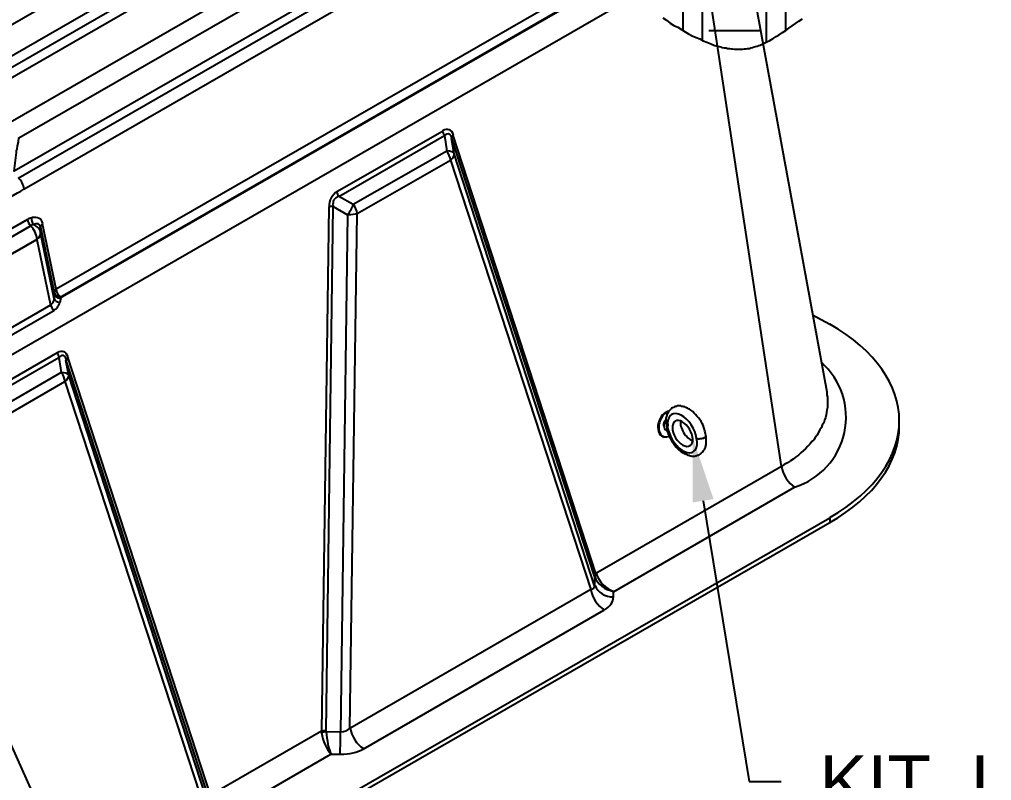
# Model space of a CAD drawing. Header units: feet. Extents: x -208 to 2089, y -974 to 342.
# Drawn here: x 833.36 to 871.26, y -572.62 to -542.94 of the extents above; entities that cross this region are included whole.
import ezdxf
from ezdxf import colors
from ezdxf.entities.mleader import LeaderData, LeaderLine
from ezdxf.math import Vec2, Vec3

# ---------------------------------------------------------------- set-up
doc = ezdxf.new("R2010")
doc.units = ezdxf.units.FT
doc.header["$MEASUREMENT"] = 0
for name, color, linetype in [('EQUIPMENT', 6, 'Continuous'), ('PDF_THIN', 7, 'Continuous'), ('TEXT', 1, 'Continuous')]:
    doc.layers.add(name, color=color, linetype=linetype)
doc.styles.add('NEI-A', font='arial.ttf', dxfattribs={"height": 0.1})

msp = doc.modelspace()

# ---------------------------------------------------------------- linework, layer by layer
at = {"layer": 'EQUIPMENT'}
for points in [[(855.20177, -530.39134), (802.37412, -560.81392)], [(803.0697, -562.46135), (855.93396, -532.02047)], [(857.94749, -532.58792), (832.99805, -546.95719)], [(859.08239, -534.23535), (859.00917, -534.30857), (858.93595, -534.36348), (858.82612, -534.4184), (858.7346, -534.49162), (858.62477, -534.56484), (858.51494, -534.61975), (833.30923, -549.13546)], [(804.16799, -566.4701), (804.25951, -566.41519), (804.31443, -566.37858), (804.36934, -566.36027), (804.589, -566.23214), (804.79035, -566.10401), (830.01436, -551.5883), (830.12419, -551.51508), (830.25233, -551.46017), (833.29092, -549.70291), (833.41906, -549.62969), (833.52889, -549.55647), (858.7529, -535.04076), (858.95425, -534.91263), (859.17391, -534.8028), (859.22883, -534.76619), (859.26543, -534.72958), (859.32035, -534.71128), (859.35696, -534.67467)], [(859.17391, -534.8028), (859.44848, -539.26917), (834.79192, -553.45539), (834.26108, -550.91102)], [(861.35218, -538.39054), (864.8484, -557.46414), (864.8484, -557.57397), (864.8667, -557.66549), (864.8667, -557.77532), (864.8667, -557.86685), (864.8667, -557.97668), (864.8667, -558.0682), (864.8484, -558.17803), (864.83009, -558.26955), (864.81179, -558.36108), (864.79348, -558.47091), (864.75687, -558.56243), (864.72027, -558.67226), (864.66535, -558.76378), (864.62874, -558.85531), (864.57383, -558.94683), (864.51891, -559.03835), (864.464, -559.14818), (864.39078, -559.23971), (864.33586, -559.33123), (864.26265, -559.40445), (864.18943, -559.49597), (864.0979, -559.5875), (864.00638, -559.67902), (863.93316, -559.75224), (863.82333, -559.84377), (863.73181, -559.93529), (863.62198, -560.00851), (863.53045, -560.08173), (863.42062, -560.15495), (863.3108, -560.22817), (863.18266, -560.30139), (863.07283, -560.37461), (855.84244, -564.5481), (850.27778, -547.46972)], [(805.22967, -572.03476), (860.05254, -540.45898)], [(863.07283, -560.37461), (860.05254, -540.45898)], [(849.85677, -547.30498), (845.73819, -549.6663)], [(855.78752, -564.69454), (855.78752, -565.02402), (850.31439, -548.18361), (850.20456, -547.57955), (855.76922, -564.65793)], [(845.42701, -550.25205), (845.13413, -570.69851), (840.8142, -573.18797), (835.24954, -556.10959)], [(830.10589, -553.1259), (833.78515, -551.00255), (830.1425, -553.1259)], [(834.04142, -551.51508), (830.32555, -553.65674), (829.95945, -556.75025), (830.32555, -553.65674), (834.04142, -551.51508), (834.57226, -554.07775), (829.95945, -556.75025), (829.94115, -556.75025), (829.92284, -556.76856), (829.90454, -556.76856), (829.86793, -556.78686), (829.83132, -556.78686), (829.79471, -556.80517), (829.73979, -556.80517), (829.70318, -556.80517), (829.64827, -556.78686), (829.59335, -556.78686), (829.95945, -553.82149), (829.26387, -553.45539)], [(864.28095, -554.46215), (864.95823, -554.82825)], [(834.82853, -555.94484), (830.70995, -558.32447)], [(840.75928, -573.35271), (840.77759, -573.68219), (835.28615, -556.82347), (835.17632, -556.23772), (840.74098, -573.3161)], [(858.56985, -558.61734), (858.56985, -558.63565), (858.58816, -558.65395), (858.58816, -558.67226), (858.60646, -558.69056), (858.62477, -558.70887), (858.64307, -558.70887), (858.62477, -558.87361), (858.69799, -559.05666), (858.66138, -559.05666), (858.64307, -559.03835)], [(867.66734, -558.80039), (867.66734, -558.59904)], [(858.44172, -559.2214), (858.47833, -559.23971)], [(860.12576, -559.16649), (860.12576, -559.18479), (860.12576, -559.2031), (860.10746, -559.2031), (860.10746, -559.2214), (860.08915, -559.23971), (860.07085, -559.25801), (860.05254, -559.25801), (860.03424, -559.27632), (859.99763, -559.27632), (859.96102, -559.29462), (859.9061, -559.29462), (859.86949, -559.31293), (859.83288, -559.31293), (859.81458, -559.29462), (859.79627, -559.29462), (859.77797, -559.29462), (859.75966, -559.29462)], [(860.12576, -559.16649), (860.12576, -559.16649)], [(846.76326, -571.39409), (856.15362, -565.97587)]]:
    msp.add_lwpolyline(points, dxfattribs=at)
for points in [[(802.90496, -562.16848), (802.90496, -561.71086), (855.73261, -531.28828), (855.76922, -531.72759)], [(833.25431, -548.12869), (833.25431, -548.05547), (833.27262, -548.00056), (833.29092, -547.87243), (833.32753, -547.72599), (833.32753, -547.67107), (833.34584, -547.59785), (833.34584, -547.56125), (858.31359, -533.19198), (858.3685, -534.34518), (833.16279, -548.86089)], [(845.81141, -549.84935), (849.92999, -547.46972), (850.02151, -548.07378), (846.37886, -550.16053)], [(850.16795, -548.42157), (855.64108, -565.17046), (846.25072, -570.58868), (846.52529, -550.50832)], [(830.78317, -558.48921), (834.90175, -556.12789), (834.99327, -556.71365), (831.35061, -558.8187)], [(835.13971, -557.06144), (840.61284, -573.82863), (831.22248, -579.24685), (831.49705, -559.16649)], [(858.56985, -558.63565), (858.56985, -558.67226), (858.56985, -558.69056), (858.58816, -558.74548), (858.58816, -558.80039), (858.60646, -558.837), (858.60646, -558.85531), (858.60646, -558.87361), (858.60646, -558.89192), (858.60646, -558.91022), (858.60646, -558.92853), (858.60646, -558.94683), (858.60646, -558.96514), (858.64307, -559.03835), (858.66138, -559.11157), (858.69799, -559.18479), (858.7346, -559.25801), (858.77121, -559.34954), (858.80781, -559.42276), (858.86273, -559.47767), (858.91764, -559.55089), (858.97256, -559.62411), (859.02747, -559.67902), (859.08239, -559.73394), (859.15561, -559.78885), (859.21052, -559.82546), (859.24713, -559.84377), (859.28374, -559.86207), (859.32035, -559.88038), (859.35696, -559.89868), (859.39357, -559.91699), (859.43018, -559.93529), (859.46679, -559.93529), (859.5034, -559.95359), (859.54001, -559.95359), (859.57662, -559.9719), (859.61323, -559.9719), (859.64984, -559.9719), (859.68645, -559.9719), (859.72305, -559.95359), (859.75966, -559.95359), (859.79627, -559.93529), (859.83288, -559.93529), (859.86949, -559.91699), (859.9061, -559.89868), (859.94271, -559.86207), (859.96102, -559.84377), (859.99763, -559.80716), (860.01593, -559.78885), (860.03424, -559.75224), (860.07085, -559.71563), (860.08915, -559.69733), (860.08915, -559.66072), (860.10746, -559.62411), (860.12576, -559.5875), (860.12576, -559.55089), (860.14407, -559.51428), (860.14407, -559.47767), (860.14407, -559.44106), (860.14407, -559.40445), (860.14407, -559.34954), (860.14407, -559.31293), (860.14407, -559.27632), (860.14407, -559.23971), (860.12576, -559.16649), (860.10746, -559.09327), (860.08915, -559.00175), (860.07085, -558.92853), (860.05254, -558.85531), (860.01593, -558.76378), (859.97932, -558.69056), (859.94271, -558.61734), (859.8878, -558.54413), (859.83288, -558.47091), (859.77797, -558.41599), (859.72305, -558.34277), (859.66814, -558.28786), (859.61323, -558.23294), (859.54001, -558.17803), (859.5217, -558.15972), (859.48509, -558.14142), (859.44848, -558.12311), (859.41187, -558.10481), (859.37526, -558.08651), (859.33865, -558.0682), (859.30204, -558.0499), (859.26543, -558.0499), (859.22883, -558.03159), (859.19222, -558.03159), (859.15561, -558.01329), (859.119, -558.01329), (859.08239, -558.01329), (859.04578, -558.01329), (859.00917, -558.01329), (858.97256, -558.03159), (858.93595, -558.03159), (858.89934, -558.0499), (858.86273, -558.0682), (858.82612, -558.08651), (858.78951, -558.10481), (858.77121, -558.12311), (858.7346, -558.15972), (858.71629, -558.17803), (858.67968, -558.21464), (858.66138, -558.25125), (858.64307, -558.28786), (858.62477, -558.32447), (858.60646, -558.34277), (858.60646, -558.37938), (858.58816, -558.41599), (858.58816, -558.4526), (858.56985, -558.48921), (858.56985, -558.54413), (858.56985, -558.58073), (858.56985, -558.61734)], [(864.95823, -562.57118), (810.42823, -593.96391), (810.42823, -593.76256), (864.95823, -562.36983)]]:
    msp.add_lwpolyline(points, close=True, dxfattribs=at)
for points in [[(860.2722, -537.20073, -0.52727145), (859.54001, -539.65357), (834.95666, -553.80318), (834.95666, -553.76657), (859.61323, -539.56205)], [(829.96865, -552.83706, -0.02832302), (830.03267, -552.79642), (833.67532, -550.74628), (832.11942, -551.62491)], [(834.57226, -554.07775, 0.280416), (834.7187, -553.83979), (834.18786, -551.25881), (834.18786, -551.03916), (834.7187, -553.58352), (834.7187, -553.63844)], [(830.06928, -553.69335), (829.57505, -553.69335), (829.20895, -556.76856), (829.28279, -556.75998, 0.01469613), (829.28457, -557.06786, -0.033005), (829.55674, -557.06144, 0.18567766), (830.05097, -556.96991), (834.66378, -554.31572), (834.70039, -554.29741), (834.7187, -554.27911), (834.737, -554.2608), (834.77361, -554.2425), (834.79192, -554.22419), (834.81022, -554.20589), (834.82853, -554.18758), (834.84683, -554.16928), (834.86514, -554.13267), (834.86514, -554.11436), (834.88344, -554.09606), (834.90175, -554.07775), (834.90175, -554.05945), (834.92005, -554.02284), (834.92005, -554.00453), (834.92005, -553.98623)], [(856.51971, -565.46334), (856.51971, -565.26199), (863.58537, -561.18002, 0.58348738), (864.62874, -556.31094)], [(841.49147, -574.12151), (841.49147, -573.92016), (845.50023, -571.59545), (845.86632, -571.59545, 0.00465965), (845.88638, -570.72429)]]:
    msp.add_lwpolyline(points, format="xyb", dxfattribs=at)
for points in [[(845.31718, -570.68021), (845.59175, -550.23375), (846.1592, -550.56323), (845.88463, -570.73512), (845.31718, -570.71682, -0.0316734)], [(858.56699, -558.55578, 0.18535999), (858.4865, -558.78544, -0.18535999)]]:
    msp.add_lwpolyline(points, format="xyb", close=True, dxfattribs=at)
for centre, radius, start, end in [((843.80983, -549.02115), 2.81591, 327.229632, 336.355934), ((840.27714, -553.632), 5.55867, 179.779771, 181.907641), ((837.30547, -554.38344), 2.39848, 166.005718, 170.309774), ((858.67047, -558.71828), 0.24685, 249.629804, 258.670962), ((858.69261, -558.69736), 0.17428, 243.008231, 252.158537), ((854.08368, -565.18023), 1.78183, 16.245852, 17.378348), ((863.74682, -562.45454), 8.15869, 194.647397, 195.033123), ((845.69703, -570.68376), 0.56285, 181.973851, 187.935815), ((845.90007, -570.19803), 0.52087, 270.126497, 313.534886)]:
    msp.add_arc(centre, radius, start, end, dxfattribs=at)
for points in [[(850.28562, -547.44505), (850.21546, -547.2284), (850.05884, -547.16725), (849.86351, -547.28023)], [(849.86256, -547.2846), (849.87137, -547.3416), (849.89754, -547.40322), (849.93529, -547.45592)], [(850.22851, -547.57638), (850.17306, -547.39016), (850.06639, -547.34891), (849.941, -547.46518)], [(850.28036, -547.45389), (850.23625, -547.49055), (850.21199, -547.5322), (850.21293, -547.56967)], [(850.17463, -548.41734), (850.15722, -548.30094), (850.10413, -548.17529), (850.02705, -548.06802)], [(850.31591, -548.17462), (850.28212, -548.1132), (850.17719, -548.0719), (850.03309, -548.06331)], [(850.17931, -548.4129), (850.26897, -548.33763), (850.31809, -548.25189), (850.31585, -548.17454)], [(833.54288, -549.54523), (833.53667, -549.3979), (833.44385, -549.2226), (833.3209, -549.12602)], [(845.74692, -549.65762), (845.55328, -549.76909), (845.43721, -549.9867), (845.43408, -550.24414)], [(845.8044, -549.83721), (845.63532, -549.88783), (845.55848, -550.03221), (845.59729, -550.22635)], [(845.74398, -549.66423), (845.75279, -549.72122), (845.77896, -549.78285), (845.81671, -549.83555)], [(845.60458, -550.23379), (845.53906, -550.23266), (845.47583, -550.24024), (845.4288, -550.25488)], [(846.53198, -550.50409), (846.51456, -550.38769), (846.46147, -550.26203), (846.3844, -550.15477)], [(833.84092, -550.67452), (833.78864, -550.68343), (833.73428, -550.70358), (833.67997, -550.73418)], [(833.84368, -550.66113), (833.82372, -550.75702), (833.8514, -550.86768), (833.91278, -550.93732)], [(834.27036, -550.90007), (834.23201, -550.71324), (834.0724, -550.62643), (833.84438, -550.66838)], [(846.17908, -550.54483), (846.31255, -550.54716), (846.44136, -550.53108), (846.53717, -550.50013)], [(833.67812, -550.7331), (833.6821, -550.81936), (833.73135, -550.92177), (833.80105, -550.9887)], [(833.90456, -550.9486), (833.87003, -550.95456), (833.83412, -550.96795), (833.79823, -550.98827)], [(834.0539, -551.51603), (834.04681, -551.33974), (833.9467, -551.131), (833.80404, -550.99507)], [(834.18742, -551.02524), (834.16005, -550.90453), (834.05151, -550.87399), (833.89777, -550.94374)], [(834.20008, -551.26051), (834.17417, -551.1253), (834.06796, -551.0092), (833.91662, -550.95065)], [(834.26125, -550.90421), (834.21581, -550.93959), (834.19054, -550.9829), (834.19099, -551.02464)], [(834.0572, -551.50717), (834.14965, -551.43457), (834.20098, -551.34553), (834.19988, -551.25964)], [(834.79209, -553.46689), (834.74665, -553.50226), (834.72138, -553.54558), (834.72182, -553.58731)], [(834.72167, -553.58803), (834.7405, -553.6905), (834.84406, -553.76626), (834.96576, -553.76657)], [(834.72167, -553.62464), (834.7405, -553.72711), (834.84406, -553.80287), (834.96576, -553.80318)], [(834.79472, -553.46052), (834.79977, -553.57016), (834.87693, -553.70087), (834.96922, -553.75613)], [(834.59336, -554.06458), (834.59679, -554.13891), (834.63401, -554.22636), (834.69046, -554.29269)], [(834.72167, -553.82438), (834.73807, -553.89851), (834.82055, -553.95578), (834.92607, -553.9663)], [(864.95717, -562.3629), (868.57073, -560.27912), (868.57073, -556.90065), (864.95717, -554.81687)], [(835.25738, -556.10322), (835.18722, -555.88657), (835.0306, -555.82542), (834.83527, -555.9384)], [(834.85263, -555.94277), (834.86144, -555.99977), (834.8876, -556.06139), (834.92536, -556.11409)], [(835.20027, -556.21624), (835.14482, -556.03003), (835.03815, -555.98877), (834.91276, -556.10505)], [(835.27042, -556.11206), (835.22631, -556.14872), (835.20206, -556.19037), (835.20299, -556.22784)], [(835.14639, -557.05721), (835.12897, -556.9408), (835.07589, -556.81515), (834.99881, -556.70789)], [(835.28767, -556.81448), (835.25388, -556.75306), (835.14895, -556.71176), (835.00485, -556.70318)], [(835.15107, -557.05277), (835.24073, -556.97749), (835.28985, -556.89175), (835.28761, -556.8144)], [(858.69506, -558.21532), (858.51176, -558.23672), (858.33369, -558.43193), (858.27365, -558.67728)], [(858.66802, -558.22972), (858.52735, -558.27674), (858.39866, -558.41943), (858.33334, -558.60078)], [(859.16035, -558.37384), (858.86362, -558.21878), (858.63453, -558.35811), (858.63658, -558.69239)], [(858.33334, -558.60078), (858.26803, -558.78214), (858.27675, -558.97261), (858.35601, -559.0961)], [(858.92835, -558.60786), (858.77743, -558.70017), (858.78551, -558.98824), (858.94641, -559.25127)], [(859.49294, -558.91696), (859.33204, -558.65393), (859.07927, -558.51554), (858.92835, -558.60786)], [(859.13581, -558.58613), (859.11643, -558.72021), (859.16194, -558.89355), (859.25759, -559.04992)], [(859.76076, -559.27987), (859.7197, -558.9252), (859.45709, -558.52891), (859.16035, -558.37384)], [(858.27365, -558.67728), (858.21362, -558.92263), (858.28915, -559.14652), (858.45239, -559.20711)], [(858.4865, -558.78544), (858.49009, -558.86611), (858.5273, -558.92845), (858.58454, -558.94969)], [(858.4865, -558.78544), (858.49009, -558.86611), (858.5273, -558.92845), (858.58454, -558.94969)], [(859.511, -559.56038), (859.66192, -559.46806), (859.65383, -559.17999), (859.49294, -558.91696)], [(864.95717, -562.56425), (866.69246, -561.56359), (867.66734, -560.20639), (867.66734, -558.79124)], [(858.35601, -559.0961), (858.43528, -559.21959), (858.57217, -559.25598), (858.71201, -559.19073)], [(858.69835, -559.04905), (858.81281, -559.42561), (859.12069, -559.7669), (859.40223, -559.82932)], [(858.94641, -559.25127), (859.1073, -559.5143), (859.36008, -559.65269), (859.511, -559.56038)], [(859.25759, -559.04992), (859.35324, -559.20628), (859.48683, -559.32575), (859.61502, -559.36955)], [(859.40223, -559.82932), (859.68378, -559.89175), (859.84245, -559.65391), (859.76499, -559.28555)], [(863.0772, -560.37589), (863.12115, -560.6911), (863.33882, -561.02731), (863.59355, -561.17345)], [(855.86332, -564.53227), (855.81921, -564.56893), (855.79496, -564.61057), (855.79589, -564.64805)], [(855.86498, -564.58239), (855.82104, -564.61516), (855.79614, -564.65153), (855.79561, -564.68375)], [(855.7993, -564.67513), (855.88699, -564.95773), (856.18675, -565.19122), (856.52934, -565.24378)], [(855.86807, -564.57095), (855.949, -564.86682), (856.22182, -565.14378), (856.5325, -565.24545)], [(855.63656, -565.17269), (855.74183, -565.14852), (855.79988, -565.09328), (855.79793, -565.01913)], [(855.81224, -565.01303), (855.89825, -565.28145), (856.1926, -565.46637), (856.52909, -565.46341)], [(855.64545, -565.17175), (855.6894, -565.48696), (855.90707, -565.82317), (856.1618, -565.96931)], [(856.15548, -565.97418), (856.39379, -565.83609), (856.52476, -565.65079), (856.51957, -565.45906)], [(845.14536, -570.75979), (845.19, -571.07319), (845.34035, -571.41529), (845.51151, -571.59294)], [(845.33001, -570.68026), (845.26448, -570.67912), (845.20125, -570.68671), (845.15423, -570.70134)], [(845.33037, -570.71598), (845.26625, -570.72194), (845.20425, -570.73615), (845.15762, -570.75557)], [(845.32126, -570.71885), (845.34536, -571.03781), (845.42397, -571.39729), (845.51269, -571.59433)], [(846.25509, -570.57167), (846.29904, -570.88688), (846.51671, -571.22308), (846.77144, -571.36922)], [(845.88882, -571.59537), (846.22131, -571.59833), (846.54263, -571.52308), (846.7821, -571.38616)]]:
    msp.add_open_spline(points, degree=3, dxfattribs=at)
at = {"layer": 'PDF_THIN', "lineweight": 25}
for points in [[(859.24713, -543.36945), (859.24713, -542.36268)], [(859.99763, -543.75385), (859.99763, -542.36268)], [(862.48708, -543.82707), (862.48708, -542.36268)], [(863.23758, -543.36945), (863.23758, -542.36268)], [(858.44172, -542.87522), (858.58816, -542.96674), (858.7346, -543.07657), (858.88103, -543.16809), (859.02747, -543.24131), (859.17391, -543.33284), (859.32035, -543.42436), (859.44848, -543.49758), (859.59492, -543.5708), (859.74136, -543.64402), (859.8878, -543.69893), (860.01593, -543.77215), (860.16237, -543.82707), (860.2905, -543.88198), (860.43694, -543.93689), (860.56508, -543.9735), (860.63829, -543.99181), (860.71151, -544.01011), (860.76643, -544.02842), (860.83965, -544.04672), (860.91287, -544.04672), (860.96778, -544.06503), (861.041, -544.06503), (861.11422, -544.08333), (861.16913, -544.08333), (861.24235, -544.10164), (861.29727, -544.10164), (861.37049, -544.10164), (861.44371, -544.10164), (861.49862, -544.10164), (861.57184, -544.10164), (861.62675, -544.08333), (861.69997, -544.08333), (861.75489, -544.06503), (861.82811, -544.06503), (861.88302, -544.04672), (861.93794, -544.02842), (862.01115, -544.01011), (862.06607, -543.99181), (862.12098, -543.9735), (862.1942, -543.9552), (862.24912, -543.93689), (862.32234, -543.90029), (862.37725, -543.88198), (862.50538, -543.80876), (862.61521, -543.75385), (862.74335, -543.68063), (862.87148, -543.60741), (862.98131, -543.53419), (863.10944, -543.44267), (863.23758, -543.36945), (863.36571, -543.27792), (863.49384, -543.1864), (863.62198, -543.09487), (863.75011, -543.00335), (863.89655, -542.91183)], [(860.23559, -543.36945), (861.68167, -543.36945), (862.24912, -543.36945)]]:
    msp.add_lwpolyline(points, dxfattribs=at)

# ---------------------------------------------------------------- leaders
at = {"layer": 'TEXT'}
ml = msp.add_multileader_mtext('Standard', dxfattribs=at)
ml.set_content('{\\H1.08333x;2 POS. 35kV 600 A,P JUNCTION INSERT SEE DETAIL 1.}', color=256, style='NEI-A')
ml.set_leader_properties()
ml.build(insert=Vec2(0, 0))
ml.multileader.update_dxf_attribs({"dogleg_length": 0.0625, "arrow_head_size": 2.5, "scale": 20})
ctx = ml.context
ctx.base_point, ctx.scale, ctx.char_height, ctx.arrow_head_size, ctx.landing_gap_size, ctx.plane_origin = Vec3(840.08622, -584.15422), 20, 2, 2.5, 1.5, Vec3(795.9645, -563.82487)
notes = []
notes.append((ctx, [(0, (1, 1, 0), (838.83622, -584.15422), (1, 0), 1.25, [(0, [(815.23018, -531.62117)], 0, [])])]))
ctx.mtext.insert, ctx.mtext.width, ctx.mtext.line_spacing_factor, ctx.mtext.flow_direction = Vec3(841.58622, -583.13575), 32.8297529, 0.9, 5
ml = msp.add_multileader_mtext('Standard', dxfattribs=at)
ml.set_content('KIT, LIFTING EYE ASSEMBLY', color=256, style='NEI-A')
ml.set_leader_properties()
ml.build(insert=Vec2(0, 0))
ml.multileader.update_dxf_attribs({"dogleg_length": 0.0625, "arrow_head_size": 2.5, "scale": 20})
ctx = ml.context
ctx.base_point, ctx.scale, ctx.char_height, ctx.arrow_head_size, ctx.landing_gap_size, ctx.plane_origin = Vec3(863.0598, -572.65713), 20, 2, 2.5, 1.5, Vec3(812.91346, -603.76299)
notes.append((ctx, [(0, (1, 1, 0), (861.8098, -572.65713), (1, 0), 1.25, [(0, [(859.6142, -559.24416)], 0, [])])]))
ctx.mtext.insert, ctx.mtext.width, ctx.mtext.line_spacing_factor, ctx.mtext.flow_direction = Vec3(864.5598, -571.64007), 24.0519796, 0.9, 5
for ctx, leaders in notes:
    for number, flags, end, landing, length, lines in leaders:
        leader = LeaderData()
        leader.index, (leader.has_last_leader_line, leader.has_dogleg_vector, leader.attachment_direction) = number, flags
        leader.last_leader_point, leader.dogleg_vector, leader.dogleg_length = Vec3(end), Vec3(landing), length
        for number, points, colour, breaks in lines:
            line = LeaderLine()
            line.index, line.vertices, line.color, line.breaks = number, Vec3.list(points), colors.encode_raw_color(colour), breaks
            leader.lines.append(line)
        ctx.leaders.append(leader)

doc.saveas('drawing.dxf')
